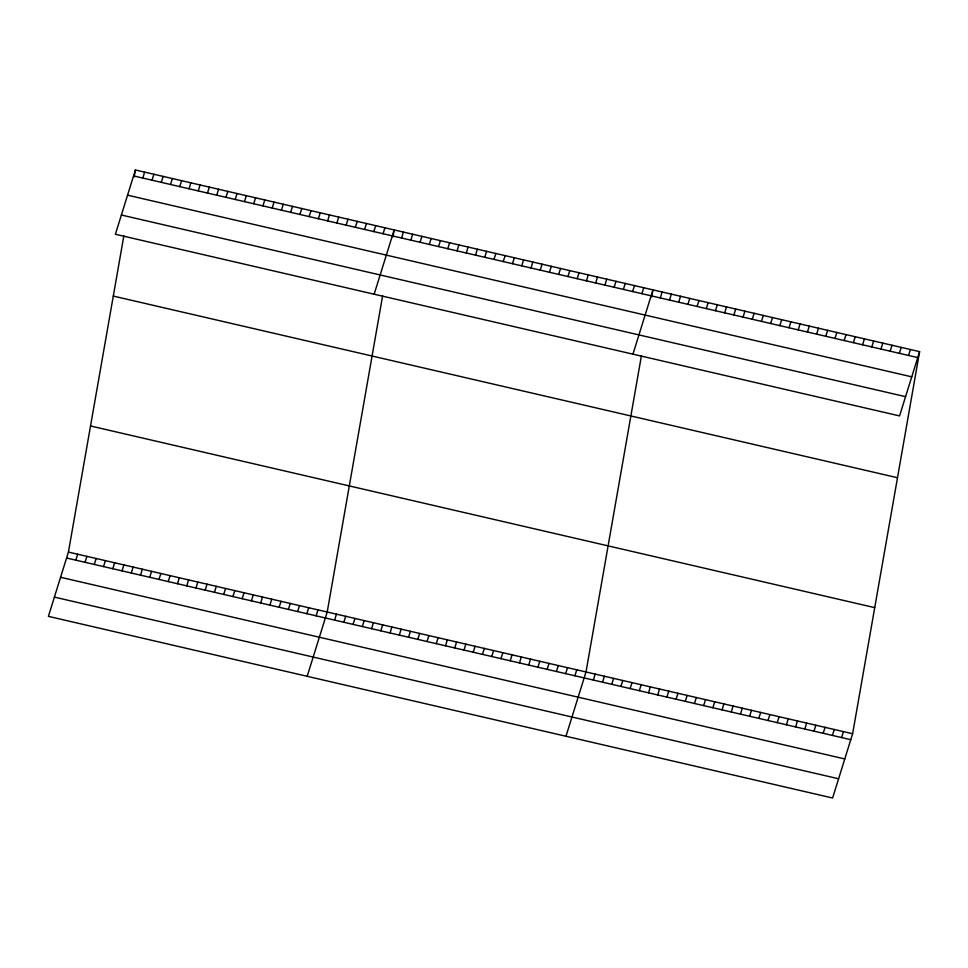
<?xml version="1.0" encoding="UTF-8"?>
<svg xmlns="http://www.w3.org/2000/svg" width="968" height="968" viewBox="0 0 968 968"><rect width="100%" height="100%" fill="white"/><g stroke="black" fill="none" stroke-linecap="round" stroke-linejoin="round"><path stroke-width="1.45" d="M919.6 351.638L899.575 415.925L115.373 234.268L135.399 169.981L919.6 351.638L852.626 733.732L832.601 798.019L48.4 616.362L68.425 552.075L123.856 235.829M134.165 176.987L135.399 169.981M382.638 295.772L327.208 612.018L307.183 676.317M392.96 236.93L394.182 229.924L374.156 294.212M641.433 355.716L586.003 671.974L565.977 736.261M651.742 296.873L652.976 289.868L632.951 354.167M142.792 178.064L144.643 172.123M152.024 180.205L153.888 174.264M161.269 182.347L163.12 176.406M170.513 184.489L172.364 178.536M179.758 186.63L181.609 180.677M189.002 188.772L190.853 182.819M75.819 560.169L77.67 554.216M198.246 190.914L200.098 184.961M85.051 562.311L86.914 556.358M207.479 193.055L209.342 187.102M94.295 564.441L96.147 558.5M216.723 195.197L218.574 189.244M103.54 566.582L105.391 560.641M225.968 197.339L227.819 191.386M112.784 568.724L114.635 562.783M235.212 199.481L237.063 193.527M122.028 570.866L123.88 564.925M244.456 201.622L246.308 195.669M131.273 573.008L133.124 567.066M253.701 203.764L255.552 197.811M140.505 575.149L142.369 569.208M262.933 205.906L264.796 199.952M149.75 577.291L151.601 571.338M272.177 208.035L274.029 202.094M158.994 579.433L160.845 573.479M281.422 210.177L283.273 204.236M168.238 581.574L170.09 575.621M290.666 212.319L292.517 206.378M177.483 583.716L179.334 577.763M299.911 214.46L301.762 208.519M186.727 585.858L188.578 579.905M309.155 216.602L311.006 210.661M195.959 588L197.823 582.046M318.387 218.744L320.251 212.791M205.204 590.141L207.055 584.188M327.632 220.886L329.483 214.932M214.448 592.283L216.3 586.33M336.876 223.027L338.727 217.074M223.693 594.425L225.544 588.471M346.12 225.169L347.972 219.216M232.937 596.566L234.788 590.613M355.365 227.311L357.216 221.357M242.181 598.708L244.033 592.755M364.609 229.452L366.461 223.499M251.414 600.838L253.277 594.896M373.842 231.594L375.705 225.641M260.658 602.979L262.51 597.038M383.086 233.736L384.937 227.782M269.903 605.121L271.754 599.18M279.147 607.263L280.998 601.322M401.575 238.019L403.426 232.066M288.391 609.404L290.243 603.463M410.819 240.161L412.671 234.208M297.636 611.546L299.487 605.593M420.064 242.29L421.915 236.349M306.868 613.688L308.731 607.735M429.296 244.432L431.159 238.491M316.113 615.829L317.964 609.876M438.54 246.574L440.392 240.633M447.785 248.716L449.636 242.774M334.601 620.113L336.453 614.16M457.029 250.857L458.88 244.916M343.846 622.255L345.697 616.301M466.274 252.999L468.125 247.058M353.09 624.396L354.941 618.443M475.518 255.141L477.369 249.187M362.322 626.538L364.186 620.585M484.75 257.282L486.614 251.329M371.567 628.68L373.418 622.726M493.995 259.424L495.846 253.471M380.811 630.821L382.662 624.868M503.239 261.566L505.09 255.612M390.056 632.963L391.907 627.01M512.483 263.707L514.335 257.754M399.3 635.093L401.151 629.152M521.728 265.849L523.579 259.896M408.544 637.234L410.396 631.293M530.972 267.991L532.823 262.038M417.777 639.376L419.64 633.435M540.204 270.132L542.068 264.179M427.021 641.518L428.872 635.577M549.449 272.274L551.3 266.321M436.265 643.659L438.117 637.718M558.693 274.416L560.545 268.463M445.51 645.801L447.361 639.86M567.938 276.558L569.789 270.604M454.754 647.943L456.606 641.99M577.182 278.687L579.033 272.746M463.999 650.085L465.85 644.131M586.426 280.829L588.278 274.888M473.231 652.226L475.094 646.273M595.659 282.971L597.522 277.029M482.475 654.368L484.327 648.415M604.903 285.112L606.755 279.171M491.72 656.51L493.571 650.556M614.148 287.254L615.999 281.313M500.964 658.651L502.815 652.698M623.392 289.396L625.243 283.442M510.209 660.793L512.06 654.84M632.636 291.537L634.488 285.584M519.453 662.935L521.304 656.982M641.881 293.679L643.732 287.726M528.685 665.076L530.549 659.123M537.93 667.218L539.781 661.265M660.309 297.95L662.16 291.997M547.174 669.36L549.025 663.407M669.505 300.08L671.356 294.127M556.418 671.49L558.27 665.548M678.701 302.21L680.552 296.256M565.663 673.631L567.514 667.69M687.897 304.339L689.748 298.386M574.907 675.773L576.759 669.832M697.093 306.469L698.944 300.516M706.277 308.598L708.14 302.645M593.336 680.044L595.187 674.103M715.473 310.728L717.324 304.775M602.532 682.174L604.383 676.233M724.669 312.858L726.52 306.904M611.728 684.303L613.579 678.362M733.865 314.987L735.716 309.034M620.924 686.433L622.775 680.492M743.061 317.117L744.912 311.164M630.12 688.563L631.971 682.621M752.257 319.246L754.108 313.293M639.316 690.692L641.167 684.751M761.453 321.376L763.304 315.423M648.5 692.822L650.351 686.881M770.637 323.506L772.5 317.564M657.695 694.951L659.547 689.01M779.833 325.635L781.684 319.694M666.891 697.081L668.743 691.14M789.029 327.765L790.88 321.824M676.087 699.211L677.939 693.269M798.225 329.894L800.076 323.953M685.284 701.34L687.135 695.399M807.421 332.024L809.272 326.083M694.48 703.47L696.331 697.529M816.617 334.154L818.468 328.212M703.663 705.599L705.527 699.658M825.801 336.283L827.664 330.342M712.859 707.729L714.711 701.788M834.997 338.413L836.848 332.472M722.055 709.871L723.907 703.918M844.193 340.542L846.044 334.601M731.251 712L733.103 706.047M853.389 342.672L855.24 336.731M740.447 714.13L742.299 708.177M862.585 344.802L864.436 338.861M749.643 716.26L751.495 710.306M871.781 346.931L873.632 340.99M758.827 718.389L760.691 712.436M880.965 349.061L882.828 343.12M768.023 720.519L769.875 714.565M890.161 351.19L892.012 345.249M777.219 722.648L779.071 716.695M899.357 353.32L901.208 347.379M786.415 724.778L788.267 718.825M908.553 355.45L910.404 349.509M795.611 726.908L797.463 720.954M804.807 729.037L806.659 723.084M814.003 731.167L815.855 725.213M823.187 733.296L825.051 727.343M832.383 735.426L834.235 729.473M841.579 737.555L843.43 731.602M133.548 175.922L917.749 357.579M127.546 195.173L911.747 376.842M121.375 215.017L905.576 396.674M113.292 296.075L897.493 477.732M90.52 425.981L874.733 607.638M68.425 552.075L852.626 733.732M66.574 558.028L850.775 739.685M60.573 577.279L844.774 758.936M54.402 597.111L838.603 778.768"/></g></svg>
